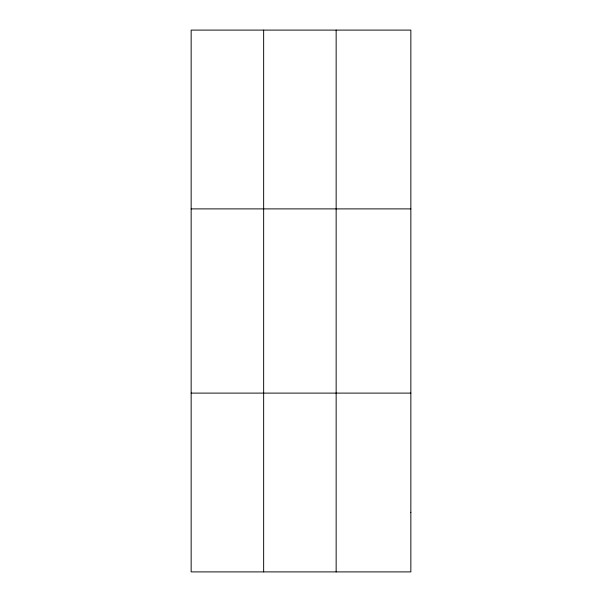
<?xml version="1.0" encoding="UTF-8"?>
<svg xmlns="http://www.w3.org/2000/svg" width="602" height="602" viewBox="0 0 602 602"><rect width="100%" height="100%" fill="white"/><g stroke="black" fill="none" stroke-linecap="round" stroke-linejoin="round"><path stroke-width="0.9" d="M263.653 30.1L263.653 571.9M336.149 30.1L336.149 571.9M191.15 208.894L410.85 208.894M191.15 393.106L410.85 393.106M410.85 512.302L410.85 571.9L191.15 571.9L191.15 30.1L410.85 30.1L410.85 512.302"/></g></svg>
